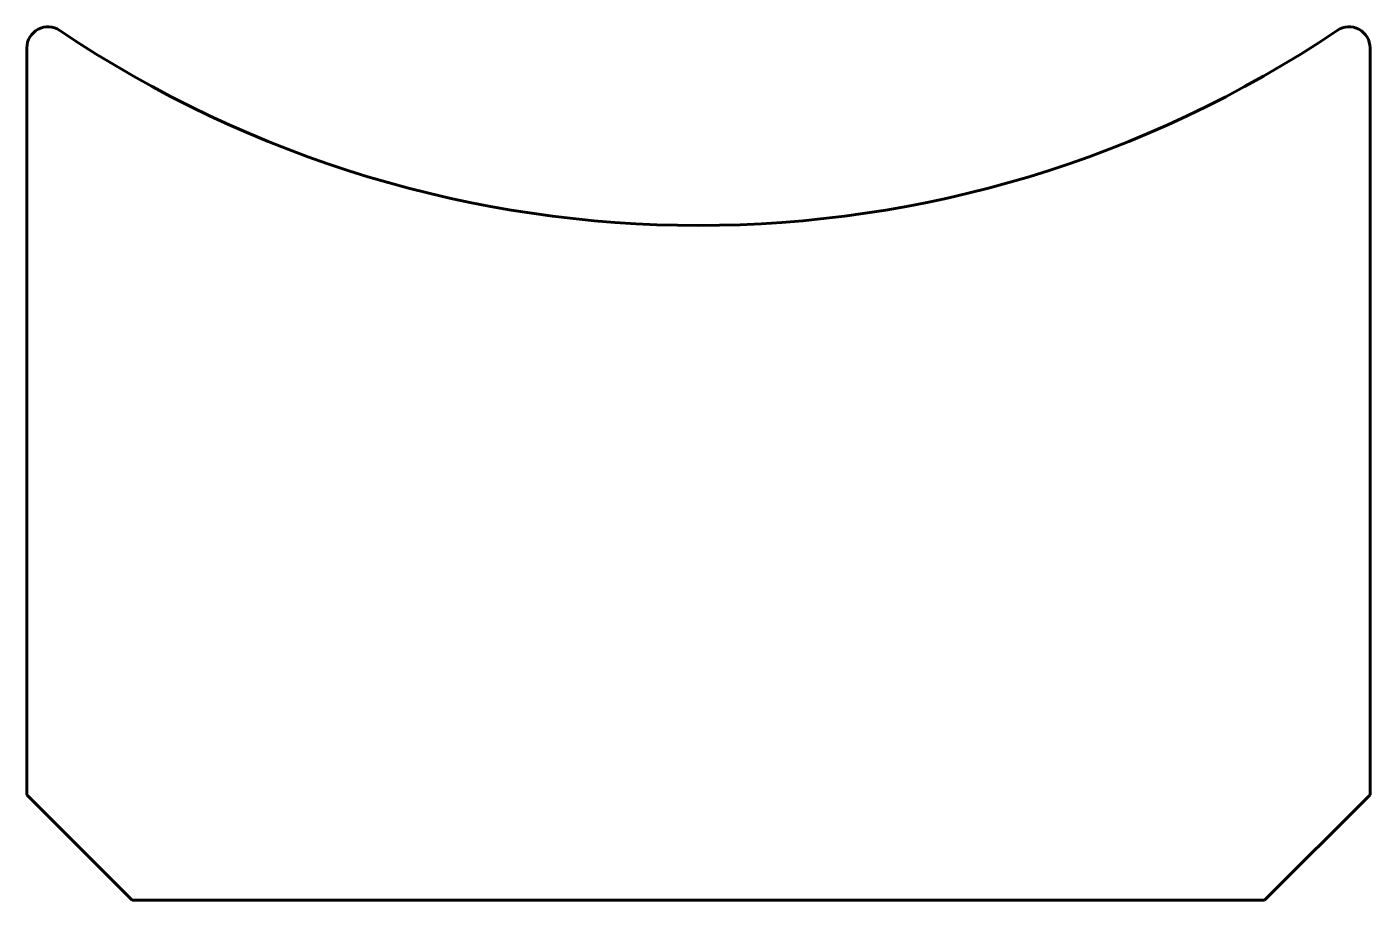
# Model space of a CAD drawing. Header units: millimetres. Extents: x 101 to 292, y 228 to 353.
import ezdxf

# ---------------------------------------------------------------- set-up
doc = ezdxf.new("R2010")
doc.units = ezdxf.units.MM
doc.linetypes.add('K5LT_BASIC', pattern=[0])

msp = doc.modelspace()

# ---------------------------------------------------------------- linework, layer by layer
at = {"color": 150, "linetype": 'K5LT_BASIC', "lineweight": 60}
for p, q in [((100.64, 349.51), (100.64, 243.25)), ((291.64, 243.25), (291.64, 349.51)), ((115.64, 228.25), (100.64, 243.25)), ((276.64, 228.25), (291.64, 243.25)), ((115.64, 228.25), (276.64, 228.25))]:
    msp.add_line(p, q, dxfattribs=at)
for centre, radius, start, end in [((103.64, 349.51), 3, 56.0194, 180), ((196.14, 486.75), 162.5, 236.0194, 303.9806), ((288.64, 349.51), 3, 0, 123.9806)]:
    msp.add_arc(centre, radius, start, end, dxfattribs=at)

doc.saveas('drawing.dxf')
